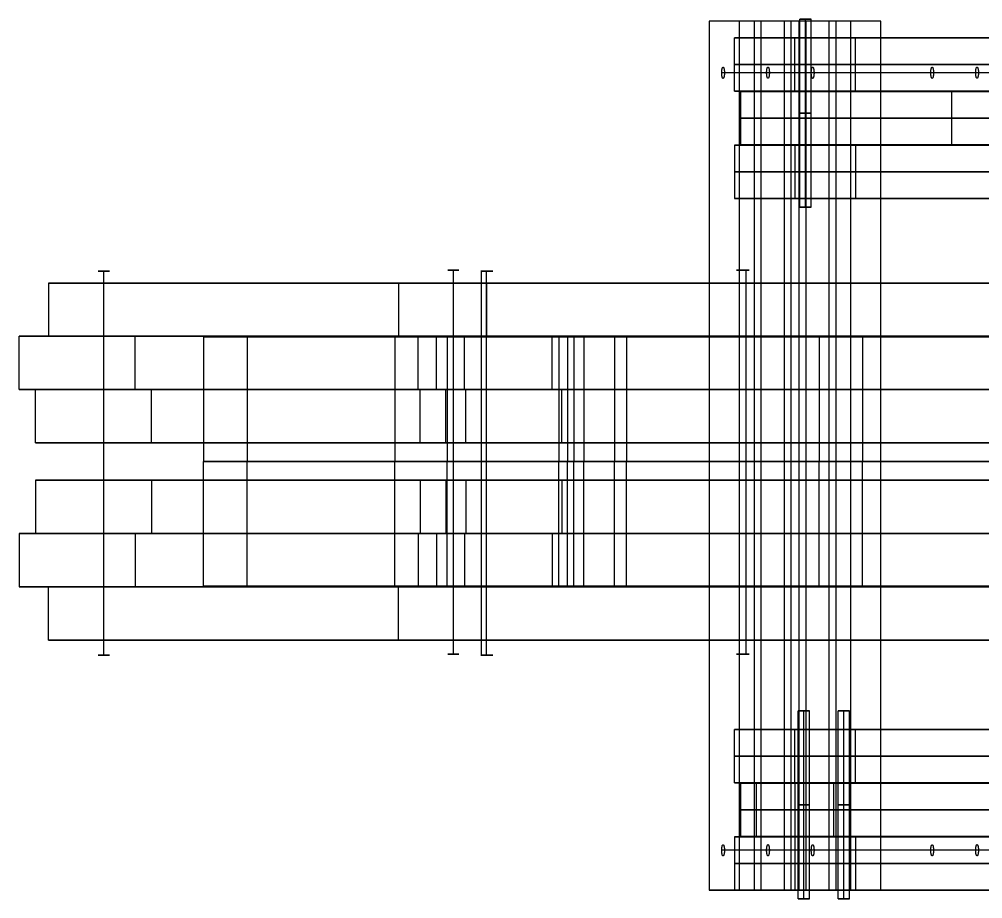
# Model space of a CAD drawing. Header units: millimetres. Extents: x -102 to 102, y -142 to -79.
# Drawn here: x -101.5 to -32.8, y -142 to -79.3 of the extents above; entities that cross this region are included whole.
import ezdxf

# ---------------------------------------------------------------- set-up
doc = ezdxf.new("R2010")
doc.units = ezdxf.units.MM
doc.header["$MEASUREMENT"] = 0
doc.layers.add('螺桿', color=5, linetype='Continuous', true_color=0x0000ff)
doc.layers.add('預設值', color=7, linetype='Continuous', true_color=0x000000)

msp = doc.modelspace()

# ---------------------------------------------------------------- linework, layer by layer
at = {"layer": '螺桿'}
for p, q in [((-45.812, -79.283, -143.031), (-45.012, -79.283, -143.031)), ((-45.412, -79.283, -142.631), (-45.412, -79.283, -143.431)), ((-45.812, -92.683, -143.031), (-45.012, -92.683, -143.031)), ((-45.412, -92.683, -142.631), (-45.412, -92.683, -143.431)), ((-45.944, -128.626, -143.031), (-45.144, -128.626, -143.031)), ((-45.544, -128.626, -142.631), (-45.544, -128.626, -143.431)), ((-43.082, -128.626, -131.896), (-42.282, -128.626, -131.896)), ((-42.682, -128.626, -131.496), (-42.682, -128.626, -132.296)), ((-45.944, -142.026, -143.031), (-45.144, -142.026, -143.031)), ((-45.544, -142.026, -142.631), (-45.544, -142.026, -143.431)), ((-43.082, -142.026, -131.896), (-42.282, -142.026, -131.896)), ((-42.682, -142.026, -131.496), (-42.682, -142.026, -132.296))]:
    msp.add_line(p, q, dxfattribs=at)
for points in [[(-45.812, -92.683, -143.031), (-45.812, -85.983, -143.031), (-45.812, -79.283, -143.031)], [(-45.412, -92.683, -142.631), (-45.412, -85.983, -142.631), (-45.412, -79.283, -142.631)], [(-45.412, -92.683, -143.431), (-45.412, -85.983, -143.431), (-45.412, -79.283, -143.431)], [(-45.012, -92.683, -143.031), (-45.012, -85.983, -143.031), (-45.012, -79.283, -143.031)], [(-36.477, -83.099, -136.359), (-43.937, -83.099, -134.48), (-51.398, -83.099, -132.602)], [(-33.272, -83.093, -123.399), (-40.732, -83.093, -121.521), (-48.192, -83.093, -119.642)], [(-30.084, -83.099, -110.435), (-37.544, -83.099, -108.556), (-45.005, -83.099, -106.678)], [(-95.5, -124.644, 0.4), (-95.5, -110.944, 0.4), (-95.5, -97.244, 0.4)], [(-70.55, -124.579, 0.328), (-70.55, -110.879, 0.328), (-70.55, -97.179, 0.328)], [(-68.542, -124.644, -68.177), (-68.542, -110.944, -68.177), (-68.542, -97.244, -68.177)], [(-68.177, -124.644, 68.542), (-68.177, -110.944, 68.542), (-68.177, -97.244, 68.542)], [(-50.118, -124.579, -49.654), (-50.118, -110.879, -49.654), (-50.118, -97.179, -49.654)], [(-49.654, -124.579, 50.118), (-49.654, -110.879, 50.118), (-49.654, -97.179, 50.118)], [(-45.944, -142.026, -143.031), (-45.944, -135.326, -143.031), (-45.944, -128.626, -143.031)], [(-45.544, -142.026, -143.431), (-45.544, -135.326, -143.431), (-45.544, -128.626, -143.431)], [(-45.544, -142.026, -142.631), (-45.544, -135.326, -142.631), (-45.544, -128.626, -142.631)], [(-45.144, -142.026, -143.031), (-45.144, -135.326, -143.031), (-45.144, -128.626, -143.031)], [(-43.082, -142.026, -131.896), (-43.082, -135.326, -131.896), (-43.082, -128.626, -131.896)], [(-42.682, -142.026, -132.296), (-42.682, -135.326, -132.296), (-42.682, -128.626, -132.296)], [(-42.682, -142.026, -131.496), (-42.682, -135.326, -131.496), (-42.682, -128.626, -131.496)], [(-42.282, -142.026, -131.896), (-42.282, -135.326, -131.896), (-42.282, -128.626, -131.896)], [(-36.477, -138.572, -136.359), (-43.937, -138.572, -134.48), (-51.398, -138.572, -132.602)], [(-33.272, -138.566, -123.399), (-40.732, -138.566, -121.521), (-48.192, -138.566, -119.642)], [(-30.084, -138.572, -110.435), (-37.544, -138.572, -108.556), (-45.005, -138.572, -106.678)]]:
    msp.add_open_spline(points, degree=2, dxfattribs=at)
for points in [[(-45.812, -79.283, -143.031), (-45.812, -79.283, -142.631), (-45.412, -79.283, -142.631), (-45.012, -79.283, -142.631), (-45.012, -79.283, -143.031), (-45.012, -79.283, -143.431), (-45.412, -79.283, -143.431), (-45.812, -79.283, -143.431), (-45.812, -79.283, -143.031)], [(-51.398, -83.099, -132.602), (-51.398, -83.499, -132.602), (-51.3, -83.499, -132.214), (-51.202, -83.499, -131.826), (-51.202, -83.099, -131.826), (-51.202, -82.699, -131.826), (-51.3, -82.699, -132.214), (-51.398, -82.699, -132.602), (-51.398, -83.099, -132.602)], [(-48.192, -83.093, -119.642), (-48.192, -83.493, -119.642), (-48.095, -83.493, -119.254), (-47.997, -83.493, -118.866), (-47.997, -83.093, -118.866), (-47.997, -82.693, -118.866), (-48.095, -82.693, -119.254), (-48.192, -82.693, -119.642), (-48.192, -83.093, -119.642)], [(-45.005, -83.099, -106.678), (-45.005, -83.499, -106.678), (-44.907, -83.499, -106.29), (-44.809, -83.499, -105.902), (-44.809, -83.099, -105.902), (-44.809, -82.699, -105.902), (-44.907, -82.699, -106.29), (-45.005, -82.699, -106.678), (-45.005, -83.099, -106.678)], [(-36.477, -83.099, -136.359), (-36.477, -83.499, -136.359), (-36.379, -83.499, -135.971), (-36.282, -83.499, -135.583), (-36.282, -83.099, -135.583), (-36.282, -82.699, -135.583), (-36.379, -82.699, -135.971), (-36.477, -82.699, -136.359), (-36.477, -83.099, -136.359)], [(-33.272, -83.093, -123.399), (-33.272, -83.493, -123.399), (-33.174, -83.493, -123.011), (-33.076, -83.493, -122.623), (-33.076, -83.093, -122.623), (-33.076, -82.693, -122.623), (-33.174, -82.693, -123.011), (-33.272, -82.693, -123.399), (-33.272, -83.093, -123.399)], [(-45.812, -85.983, -143.031), (-45.812, -85.983, -142.631), (-45.412, -85.983, -142.631), (-45.012, -85.983, -142.631), (-45.012, -85.983, -143.031), (-45.012, -85.983, -143.431), (-45.412, -85.983, -143.431), (-45.812, -85.983, -143.431), (-45.812, -85.983, -143.031)], [(-45.812, -92.683, -143.031), (-45.812, -92.683, -142.631), (-45.412, -92.683, -142.631), (-45.012, -92.683, -142.631), (-45.012, -92.683, -143.031), (-45.012, -92.683, -143.431), (-45.412, -92.683, -143.431), (-45.812, -92.683, -143.431), (-45.812, -92.683, -143.031)], [(-95.5, -97.244, 0.4), (-95.1, -97.244, 0.4), (-95.1, -97.244), (-95.1, -97.244, -0.4), (-95.5, -97.244, -0.4), (-95.9, -97.244, -0.4), (-95.9, -97.244), (-95.9, -97.244, 0.4), (-95.5, -97.244, 0.4)], [(-70.55, -97.179, 0.328), (-70.15, -97.179, 0.328), (-70.15, -97.179, -0.072), (-70.15, -97.179, -0.472), (-70.55, -97.179, -0.472), (-70.95, -97.179, -0.472), (-70.95, -97.179, -0.072), (-70.95, -97.179, 0.328), (-70.55, -97.179, 0.328)], [(-68.177, -97.244, 68.542), (-67.777, -97.244, 68.542), (-67.777, -97.244, 68.142), (-67.777, -97.244, 67.742), (-68.177, -97.244, 67.742), (-68.577, -97.244, 67.742), (-68.577, -97.244, 68.142), (-68.577, -97.244, 68.542), (-68.177, -97.244, 68.542)], [(-68.542, -97.244, -68.177), (-68.542, -97.244, -67.777), (-68.142, -97.244, -67.777), (-67.742, -97.244, -67.777), (-67.742, -97.244, -68.177), (-67.742, -97.244, -68.577), (-68.142, -97.244, -68.577), (-68.542, -97.244, -68.577), (-68.542, -97.244, -68.177)], [(-49.654, -97.179, 50.118), (-49.371, -97.179, 49.835), (-49.654, -97.179, 49.552), (-49.937, -97.179, 49.27), (-50.22, -97.179, 49.552), (-50.503, -97.179, 49.835), (-50.22, -97.179, 50.118), (-49.937, -97.179, 50.401), (-49.654, -97.179, 50.118)], [(-50.118, -97.179, -49.654), (-49.835, -97.179, -49.371), (-49.552, -97.179, -49.654), (-49.27, -97.179, -49.937), (-49.552, -97.179, -50.22), (-49.835, -97.179, -50.503), (-50.118, -97.179, -50.22), (-50.401, -97.179, -49.937), (-50.118, -97.179, -49.654)], [(-95.5, -124.644, 0.4), (-95.1, -124.644, 0.4), (-95.1, -124.644), (-95.1, -124.644, -0.4), (-95.5, -124.644, -0.4), (-95.9, -124.644, -0.4), (-95.9, -124.644), (-95.9, -124.644, 0.4), (-95.5, -124.644, 0.4)], [(-70.55, -124.579, 0.328), (-70.15, -124.579, 0.328), (-70.15, -124.579, -0.072), (-70.15, -124.579, -0.472), (-70.55, -124.579, -0.472), (-70.95, -124.579, -0.472), (-70.95, -124.579, -0.072), (-70.95, -124.579, 0.328), (-70.55, -124.579, 0.328)], [(-68.177, -124.644, 68.542), (-67.777, -124.644, 68.542), (-67.777, -124.644, 68.142), (-67.777, -124.644, 67.742), (-68.177, -124.644, 67.742), (-68.577, -124.644, 67.742), (-68.577, -124.644, 68.142), (-68.577, -124.644, 68.542), (-68.177, -124.644, 68.542)], [(-68.542, -124.644, -68.177), (-68.542, -124.644, -67.777), (-68.142, -124.644, -67.777), (-67.742, -124.644, -67.777), (-67.742, -124.644, -68.177), (-67.742, -124.644, -68.577), (-68.142, -124.644, -68.577), (-68.542, -124.644, -68.577), (-68.542, -124.644, -68.177)], [(-49.654, -124.579, 50.118), (-49.371, -124.579, 49.835), (-49.654, -124.579, 49.552), (-49.937, -124.579, 49.27), (-50.22, -124.579, 49.552), (-50.503, -124.579, 49.835), (-50.22, -124.579, 50.118), (-49.937, -124.579, 50.401), (-49.654, -124.579, 50.118)], [(-50.118, -124.579, -49.654), (-49.835, -124.579, -49.371), (-49.552, -124.579, -49.654), (-49.27, -124.579, -49.937), (-49.552, -124.579, -50.22), (-49.835, -124.579, -50.503), (-50.118, -124.579, -50.22), (-50.401, -124.579, -49.937), (-50.118, -124.579, -49.654)], [(-45.144, -128.626, -143.031), (-45.144, -128.626, -143.431), (-45.544, -128.626, -143.431), (-45.944, -128.626, -143.431), (-45.944, -128.626, -143.031), (-45.944, -128.626, -142.631), (-45.544, -128.626, -142.631), (-45.144, -128.626, -142.631), (-45.144, -128.626, -143.031)], [(-42.282, -128.626, -131.896), (-42.282, -128.626, -132.296), (-42.682, -128.626, -132.296), (-43.082, -128.626, -132.296), (-43.082, -128.626, -131.896), (-43.082, -128.626, -131.496), (-42.682, -128.626, -131.496), (-42.282, -128.626, -131.496), (-42.282, -128.626, -131.896)], [(-45.144, -135.326, -143.031), (-45.144, -135.326, -143.431), (-45.544, -135.326, -143.431), (-45.944, -135.326, -143.431), (-45.944, -135.326, -143.031), (-45.944, -135.326, -142.631), (-45.544, -135.326, -142.631), (-45.144, -135.326, -142.631), (-45.144, -135.326, -143.031)], [(-42.282, -135.326, -131.896), (-42.282, -135.326, -132.296), (-42.682, -135.326, -132.296), (-43.082, -135.326, -132.296), (-43.082, -135.326, -131.896), (-43.082, -135.326, -131.496), (-42.682, -135.326, -131.496), (-42.282, -135.326, -131.496), (-42.282, -135.326, -131.896)], [(-51.398, -138.572, -132.602), (-51.398, -138.972, -132.602), (-51.3, -138.972, -132.214), (-51.202, -138.972, -131.826), (-51.202, -138.572, -131.826), (-51.202, -138.172, -131.826), (-51.3, -138.172, -132.214), (-51.398, -138.172, -132.602), (-51.398, -138.572, -132.602)], [(-48.192, -138.566, -119.642), (-48.192, -138.966, -119.642), (-48.095, -138.966, -119.254), (-47.997, -138.966, -118.866), (-47.997, -138.566, -118.866), (-47.997, -138.166, -118.866), (-48.095, -138.166, -119.254), (-48.192, -138.166, -119.642), (-48.192, -138.566, -119.642)], [(-45.005, -138.572, -106.678), (-45.005, -138.972, -106.678), (-44.907, -138.972, -106.29), (-44.809, -138.972, -105.902), (-44.809, -138.572, -105.902), (-44.809, -138.172, -105.902), (-44.907, -138.172, -106.29), (-45.005, -138.172, -106.678), (-45.005, -138.572, -106.678)], [(-36.477, -138.572, -136.359), (-36.477, -138.972, -136.359), (-36.379, -138.972, -135.971), (-36.282, -138.972, -135.583), (-36.282, -138.572, -135.583), (-36.282, -138.172, -135.583), (-36.379, -138.172, -135.971), (-36.477, -138.172, -136.359), (-36.477, -138.572, -136.359)], [(-33.272, -138.566, -123.399), (-33.272, -138.966, -123.399), (-33.174, -138.966, -123.011), (-33.076, -138.966, -122.623), (-33.076, -138.566, -122.623), (-33.076, -138.166, -122.623), (-33.174, -138.166, -123.011), (-33.272, -138.166, -123.399), (-33.272, -138.566, -123.399)], [(-45.144, -142.026, -143.031), (-45.144, -142.026, -143.431), (-45.544, -142.026, -143.431), (-45.944, -142.026, -143.431), (-45.944, -142.026, -143.031), (-45.944, -142.026, -142.631), (-45.544, -142.026, -142.631), (-45.144, -142.026, -142.631), (-45.144, -142.026, -143.031)], [(-42.282, -142.026, -131.896), (-42.282, -142.026, -132.296), (-42.682, -142.026, -132.296), (-43.082, -142.026, -132.296), (-43.082, -142.026, -131.896), (-43.082, -142.026, -131.496), (-42.682, -142.026, -131.496), (-42.282, -142.026, -131.496), (-42.282, -142.026, -131.896)]]:
    msp.add_rational_spline(points, [1, 0.707106781187, 1, 0.707106781187, 1, 0.707106781187, 1, 0.707106781187, 1], degree=2, knots=[0, 0, 0, 0.628319, 0.628319, 1.256637, 1.256637, 1.884956, 1.884956, 2.513274, 2.513274, 2.513274], dxfattribs=at)
at = {"layer": '預設值'}
for p, q in [((-46.173, -80.618, -146.131), (-9.072, -80.618, 4.363)), ((-50.047, -84.447, -143.029), (49.953, -84.447, -143.029)), ((-46.173, -84.418, -146.131), (-9.072, -84.418, 4.363)), ((-50.047, -88.247, -143.029), (49.953, -88.247, -143.029)), ((-46.173, -88.275, -146.131), (-9.072, -88.275, 4.363)), ((-46.173, -92.075, -146.131), (-9.072, -92.075, 4.363)), ((-46.173, -129.962, -146.102), (-8.978, -129.962, 4.369)), ((49.952, -133.79, -143.029), (-50.048, -133.79, -143.029)), ((32.135, -133.79, -72.48), (-46.179, -133.79, -134.665)), ((-46.173, -133.762, -146.102), (-8.978, -133.762, 4.369)), ((49.952, -137.59, -143.029), (-50.048, -137.59, -143.029)), ((32.135, -137.59, -72.48), (-46.179, -137.59, -134.665)), ((-46.173, -137.618, -146.102), (-8.978, -137.618, 4.369)), ((-46.173, -141.418, -146.102), (-8.978, -141.418, 4.369))]:
    msp.add_line(p, q, dxfattribs=at)
for points in [[(-48.605, -79.418, -137.457), (-50.448, -79.418, -136.993), (-52.29, -79.418, -136.529)], [(-50.117, -79.418, -127.898), (-51.204, -79.418, -132.214), (-52.29, -79.418, -136.529)], [(-52.29, -79.418, -136.529), (-52.29, -110.418, -136.529), (-52.29, -141.418, -136.529)], [(-46.432, -79.418, -128.826), (-48.275, -79.418, -128.362), (-50.117, -79.418, -127.898)], [(-50.117, -141.418, -127.898), (-50.117, -110.418, -127.898), (-50.117, -79.418, -127.898)], [(-45.4, -79.412, -124.497), (-47.242, -79.412, -124.033), (-49.085, -79.412, -123.569)], [(-46.912, -79.412, -114.939), (-47.998, -79.412, -119.254), (-49.085, -79.412, -123.569)], [(-49.085, -79.412, -123.569), (-49.085, -110.412, -123.569), (-49.085, -141.412, -123.569)], [(-46.432, -79.418, -128.826), (-47.519, -79.418, -133.142), (-48.605, -79.418, -137.457)], [(-48.605, -79.418, -137.457), (-48.605, -110.418, -137.457), (-48.605, -141.418, -137.457)], [(-43.227, -79.412, -115.867), (-45.069, -79.412, -115.403), (-46.912, -79.412, -114.939)], [(-46.912, -141.412, -114.939), (-46.912, -110.412, -114.939), (-46.912, -79.412, -114.939)], [(-46.432, -141.418, -128.826), (-46.432, -110.418, -128.826), (-46.432, -79.418, -128.826)], [(-42.212, -79.418, -111.533), (-44.055, -79.418, -111.069), (-45.897, -79.418, -110.605)], [(-43.724, -79.418, -101.975), (-44.811, -79.418, -106.29), (-45.897, -79.418, -110.605)], [(-45.897, -79.418, -110.605), (-45.897, -110.418, -110.605), (-45.897, -141.418, -110.605)], [(-43.227, -79.412, -115.867), (-44.313, -79.412, -120.182), (-45.4, -79.412, -124.497)], [(-45.4, -79.412, -124.497), (-45.4, -110.412, -124.497), (-45.4, -141.412, -124.497)], [(-40.039, -79.418, -102.903), (-41.882, -79.418, -102.439), (-43.724, -79.418, -101.975)], [(-43.724, -141.418, -101.975), (-43.724, -110.418, -101.975), (-43.724, -79.418, -101.975)], [(-43.227, -141.412, -115.867), (-43.227, -110.412, -115.867), (-43.227, -79.412, -115.867)], [(-40.039, -79.418, -102.903), (-41.126, -79.418, -107.218), (-42.212, -79.418, -111.533)], [(-42.212, -79.418, -111.533), (-42.212, -110.418, -111.533), (-42.212, -141.418, -111.533)], [(-40.039, -141.418, -102.903), (-40.039, -110.418, -102.903), (-40.039, -79.418, -102.903)], [(-50.493, -84.418, -145.066), (-50.493, -82.518, -145.066), (-50.493, -80.618, -145.066)], [(-41.852, -80.618, -147.197), (-46.173, -80.618, -146.131), (-50.493, -80.618, -145.066)], [(-50.493, -80.618, -145.066), (-31.943, -80.618, -69.819), (-13.393, -80.618, 5.428)], [(-46.173, -84.418, -146.131), (-46.173, -82.518, -146.131), (-46.173, -80.618, -146.131)], [(-41.852, -84.418, -147.197), (-41.852, -82.518, -147.197), (-41.852, -80.618, -147.197)], [(-4.751, -80.618, 3.298), (-23.302, -80.618, -71.949), (-41.852, -80.618, -147.197)], [(-41.852, -82.518, -147.197), (-46.173, -82.518, -146.131), (-50.493, -82.518, -145.066)], [(-50.493, -82.518, -145.066), (-31.943, -82.518, -69.819), (-13.393, -82.518, 5.428)], [(-4.751, -82.518, 3.298), (-23.302, -82.518, -71.949), (-41.852, -82.518, -147.197)], [(-41.852, -84.418, -147.197), (-46.173, -84.418, -146.131), (-50.493, -84.418, -145.066)], [(-50.493, -84.418, -145.066), (-31.943, -84.418, -69.819), (-13.393, -84.418, 5.428)], [(-50.047, -84.447, -147.479), (-0.047, -84.447, -147.479), (49.953, -84.447, -147.479)], [(-50.047, -84.447, -147.479), (-50.047, -86.347, -147.479), (-50.047, -88.247, -147.479)], [(49.953, -84.447, -138.579), (-0.047, -84.447, -138.579), (-50.047, -84.447, -138.579)], [(-50.047, -84.447, -138.579), (-50.047, -86.347, -138.579), (-50.047, -88.247, -138.579)], [(-50.047, -84.447, -138.579), (-50.047, -84.447, -143.029), (-50.047, -84.447, -147.479)], [(-50.047, -84.447, -143.029), (-50.047, -86.347, -143.029), (-50.047, -88.247, -143.029)], [(-4.751, -84.418, 3.298), (-23.302, -84.418, -71.949), (-41.852, -84.418, -147.197)], [(-34.997, -84.447, -75.965), (4.16, -84.447, -107.057), (43.317, -84.447, -138.15)], [(-34.997, -84.447, -75.965), (-34.997, -86.347, -75.965), (-34.997, -88.247, -75.965)], [(-29.462, -84.447, -68.995), (-32.23, -84.447, -72.48), (-34.997, -84.447, -75.965)], [(-50.047, -86.347, -147.479), (-0.047, -86.347, -147.479), (49.953, -86.347, -147.479)], [(49.953, -86.347, -138.579), (-0.047, -86.347, -138.579), (-50.047, -86.347, -138.579)], [(-50.047, -86.347, -138.579), (-50.047, -86.347, -143.029), (-50.047, -86.347, -147.479)], [(-34.997, -86.347, -75.965), (4.16, -86.347, -107.057), (43.317, -86.347, -138.15)], [(-29.462, -86.347, -68.995), (-32.23, -86.347, -72.48), (-34.997, -86.347, -75.965)], [(-13.393, -88.275, 5.428), (-31.943, -88.275, -69.819), (-50.493, -88.275, -145.066)], [(-50.493, -88.275, -145.066), (-50.493, -90.175, -145.066), (-50.493, -92.075, -145.066)], [(-50.493, -88.275, -145.066), (-46.173, -88.275, -146.131), (-41.852, -88.275, -147.197)], [(-50.047, -88.247, -147.479), (-0.047, -88.247, -147.479), (49.953, -88.247, -147.479)], [(49.953, -88.247, -138.579), (-0.047, -88.247, -138.579), (-50.047, -88.247, -138.579)], [(-50.047, -88.247, -138.579), (-50.047, -88.247, -143.029), (-50.047, -88.247, -147.479)], [(-46.173, -88.275, -146.131), (-46.173, -90.175, -146.131), (-46.173, -92.075, -146.131)], [(-41.852, -88.275, -147.197), (-23.302, -88.275, -71.949), (-4.751, -88.275, 3.298)], [(-41.852, -88.275, -147.197), (-41.852, -90.175, -147.197), (-41.852, -92.075, -147.197)], [(-34.997, -88.247, -75.965), (4.16, -88.247, -107.057), (43.317, -88.247, -138.15)], [(-29.462, -88.247, -68.995), (-32.23, -88.247, -72.48), (-34.997, -88.247, -75.965)], [(-13.393, -90.175, 5.428), (-31.943, -90.175, -69.819), (-50.493, -90.175, -145.066)], [(-50.493, -90.175, -145.066), (-46.173, -90.175, -146.131), (-41.852, -90.175, -147.197)], [(-41.852, -90.175, -147.197), (-23.302, -90.175, -71.949), (-4.751, -90.175, 3.298)], [(-13.393, -92.075, 5.428), (-31.943, -92.075, -69.819), (-50.493, -92.075, -145.066)], [(-50.493, -92.075, -145.066), (-46.173, -92.075, -146.131), (-41.852, -92.075, -147.197)], [(-41.852, -92.075, -147.197), (-23.302, -92.075, -71.949), (-4.751, -92.075, 3.298)], [(-4.45, -98.1, 4.45), (-51.95, -98.1, 4.45), (-99.45, -98.1, 4.45)], [(-99.45, -98.1, 4.45), (-99.45, -100, 4.45), (-99.45, -101.9, 4.45)], [(-99.45, -98.1, 4.45), (-99.45, -98.1), (-99.45, -98.1, -4.45)], [(-99.45, -98.1, -4.45), (-99.45, -100, -4.45), (-99.45, -101.9, -4.45)], [(-99.45, -98.1, -4.45), (-51.95, -98.1, -4.45), (-4.45, -98.1, -4.45)], [(-10.795, -98.1, -4.537), (-42.633, -98.1, -36.375), (-74.471, -98.1, -68.213)], [(-74.471, -98.1, -68.213), (-74.471, -100, -68.213), (-74.471, -101.9, -68.213)], [(-74.471, -98.1, -68.213), (-71.324, -98.1, -71.359), (-68.178, -98.1, -74.506)], [(-68.178, -98.1, 74.506), (-71.324, -98.1, 71.359), (-74.471, -98.1, 68.213)], [(-74.471, -98.1, 68.213), (-74.471, -100, 68.213), (-74.471, -101.9, 68.213)], [(-74.471, -98.1, 68.213), (-42.633, -98.1, 36.375), (-10.795, -98.1, 4.537)], [(-68.178, -98.1, -74.506), (-68.178, -100, -74.506), (-68.178, -101.9, -74.506)], [(-68.178, -98.1, -74.506), (-36.34, -98.1, -42.668), (-4.502, -98.1, -10.831)], [(-4.502, -98.1, 10.831), (-36.34, -98.1, 42.668), (-68.178, -98.1, 74.506)], [(-68.178, -98.1, 74.506), (-68.178, -100, 74.506), (-68.178, -101.9, 74.506)], [(-101.528, -105.7, -1.189), (-101.528, -103.8, -1.189), (-101.528, -101.9, -1.189)], [(-93.268, -101.9, -4.501), (-97.398, -101.9, -2.845), (-101.528, -101.9, -1.189)], [(-101.528, -101.9, -1.189), (-86.642, -101.9, 35.938), (-71.755, -101.9, 73.065)], [(-4.45, -101.9, 4.45), (-51.95, -101.9, 4.45), (-99.45, -101.9, 4.45)], [(-99.45, -101.9, 4.45), (-99.45, -101.9), (-99.45, -101.9, -4.45)], [(-99.45, -101.9, -4.45), (-51.95, -101.9, -4.45), (-4.45, -101.9, -4.45)], [(-93.268, -105.7, -4.501), (-93.268, -103.8, -4.501), (-93.268, -101.9, -4.501)], [(-63.495, -101.9, 69.753), (-78.381, -101.9, 32.626), (-93.268, -101.9, -4.501)], [(-88.376, -101.936, -0.766), (-86.825, -101.936, -1.865), (-85.275, -101.936, -2.963)], [(-88.376, -101.936, -0.766), (-88.376, -106.386, -0.766), (-88.376, -110.836, -0.766)], [(-44.442, -101.936, 61.248), (-66.409, -101.936, 30.241), (-88.376, -101.936, -0.766)], [(-85.275, -101.936, -2.963), (-85.275, -106.386, -2.963), (-85.275, -110.836, -2.963)], [(-85.275, -101.936, -2.963), (-63.308, -101.936, 28.044), (-41.341, -101.936, 59.052)], [(-70.988, -101.936, 12.523), (-72.861, -101.936, 12.204), (-74.734, -101.936, 11.884)], [(-74.734, -101.936, 11.884), (-74.734, -106.386, 11.884), (-74.734, -110.836, 11.884)], [(-74.734, -101.936, 11.884), (-68.342, -101.936, -25.574), (-61.949, -101.936, -63.033)], [(-10.795, -101.9, -4.537), (-42.633, -101.9, -36.375), (-74.471, -101.9, -68.213)], [(-74.471, -101.9, -68.213), (-71.324, -101.9, -71.359), (-68.178, -101.9, -74.506)], [(-68.178, -101.9, 74.506), (-71.324, -101.9, 71.359), (-74.471, -101.9, 68.213)], [(-74.471, -101.9, 68.213), (-42.633, -101.9, 36.375), (-10.795, -101.9, 4.537)], [(-73.065, -105.7, -71.755), (-73.065, -103.8, -71.755), (-73.065, -101.9, -71.755)], [(1.189, -101.9, -101.528), (-35.938, -101.9, -86.642), (-73.065, -101.9, -71.755)], [(-73.065, -101.9, -71.755), (-71.409, -101.9, -67.625), (-69.753, -101.9, -63.495)], [(-71.755, -105.7, 73.065), (-71.755, -103.8, 73.065), (-71.755, -101.9, 73.065)], [(-71.755, -101.9, 73.065), (-67.625, -101.9, 71.409), (-63.495, -101.9, 69.753)], [(-58.203, -101.936, -62.394), (-64.596, -101.936, -24.935), (-70.988, -101.936, 12.523)], [(-70.988, -101.936, 12.523), (-70.988, -106.386, 12.523), (-70.988, -110.836, 12.523)], [(-69.753, -105.7, -63.495), (-69.753, -103.8, -63.495), (-69.753, -101.9, -63.495)], [(-69.753, -101.9, -63.495), (-32.626, -101.9, -78.381), (4.501, -101.9, -93.268)], [(-68.178, -101.9, -74.506), (-36.34, -101.9, -42.668), (-4.502, -101.9, -10.831)], [(-4.502, -101.9, 10.831), (-36.34, -101.9, 42.668), (-68.178, -101.9, 74.506)], [(-63.495, -105.7, 69.753), (-63.495, -103.8, 69.753), (-63.495, -101.9, 69.753)], [(-63.033, -101.936, 61.949), (-62.713, -101.936, 60.076), (-62.394, -101.936, 58.203)], [(-63.033, -101.936, 61.949), (-63.033, -106.386, 61.949), (-63.033, -110.836, 61.949)], [(11.884, -101.936, 74.734), (-25.574, -101.936, 68.342), (-63.033, -101.936, 61.949)], [(-62.394, -101.936, 58.203), (-62.394, -106.386, 58.203), (-62.394, -110.836, 58.203)], [(-62.394, -101.936, 58.203), (-24.935, -101.936, 64.596), (12.523, -101.936, 70.988)], [(-61.949, -101.936, -63.033), (-60.076, -101.936, -62.713), (-58.203, -101.936, -62.394)], [(-61.949, -101.936, -63.033), (-61.949, -106.386, -63.033), (-61.949, -110.836, -63.033)], [(-59.052, -101.936, -41.341), (-60.15, -101.936, -42.891), (-61.248, -101.936, -44.442)], [(-61.248, -101.936, -44.442), (-61.248, -106.386, -44.442), (-61.248, -110.836, -44.442)], [(-61.248, -101.936, -44.442), (-30.241, -101.936, -66.409), (0.766, -101.936, -88.376)], [(2.963, -101.936, -85.275), (-28.044, -101.936, -63.308), (-59.052, -101.936, -41.341)], [(-59.052, -101.936, -41.341), (-59.052, -106.386, -41.341), (-59.052, -110.836, -41.341)], [(-58.203, -101.936, -62.394), (-58.203, -106.386, -62.394), (-58.203, -110.836, -62.394)], [(-41.341, -101.936, 59.052), (-42.891, -101.936, 60.15), (-44.442, -101.936, 61.248)], [(-44.442, -101.936, 61.248), (-44.442, -106.386, 61.248), (-44.442, -110.836, 61.248)], [(-41.341, -101.936, 59.052), (-41.341, -106.386, 59.052), (-41.341, -110.836, 59.052)], [(-93.268, -105.7, -4.501), (-97.398, -105.7, -2.845), (-101.528, -105.7, -1.189)], [(-101.528, -105.7, -1.189), (-86.642, -105.7, 35.938), (-71.755, -105.7, 73.065)], [(-100.369, -109.5, 1.529), (-100.369, -107.6, 1.529), (-100.369, -105.7, 1.529)], [(-71.095, -105.7, -72.922), (-85.732, -105.7, -35.697), (-100.369, -105.7, 1.529)], [(-100.369, -105.7, 1.529), (-96.228, -105.7, 3.157), (-92.087, -105.7, 4.786)], [(-63.495, -105.7, 69.753), (-78.381, -105.7, 32.626), (-93.268, -105.7, -4.501)], [(-92.087, -109.5, 4.786), (-92.087, -107.6, 4.786), (-92.087, -105.7, 4.786)], [(-92.087, -105.7, 4.786), (-77.449, -105.7, -32.44), (-62.812, -105.7, -69.666)], [(1.189, -105.7, -101.528), (-35.938, -105.7, -86.642), (-73.065, -105.7, -71.755)], [(-73.065, -105.7, -71.755), (-71.409, -105.7, -67.625), (-69.753, -105.7, -63.495)], [(-72.922, -109.5, 71.095), (-72.922, -107.6, 71.095), (-72.922, -105.7, 71.095)], [(-69.666, -105.7, 62.812), (-71.294, -105.7, 66.953), (-72.922, -105.7, 71.095)], [(-72.922, -105.7, 71.095), (-35.697, -105.7, 85.732), (1.529, -105.7, 100.369)], [(-71.755, -105.7, 73.065), (-67.625, -105.7, 71.409), (-63.495, -105.7, 69.753)], [(-71.095, -109.5, -72.922), (-71.095, -107.6, -72.922), (-71.095, -105.7, -72.922)], [(-62.812, -105.7, -69.666), (-66.953, -105.7, -71.294), (-71.095, -105.7, -72.922)], [(-69.753, -105.7, -63.495), (-32.626, -105.7, -78.381), (4.501, -105.7, -93.268)], [(-69.666, -109.5, 62.812), (-69.666, -107.6, 62.812), (-69.666, -105.7, 62.812)], [(4.786, -105.7, 92.087), (-32.44, -105.7, 77.449), (-69.666, -105.7, 62.812)], [(-62.812, -109.5, -69.666), (-62.812, -107.6, -69.666), (-62.812, -105.7, -69.666)], [(-71.095, -109.5, -72.922), (-85.732, -109.5, -35.697), (-100.369, -109.5, 1.529)], [(-100.369, -109.5, 1.529), (-96.228, -109.5, 3.157), (-92.087, -109.5, 4.786)], [(-92.087, -109.5, 4.786), (-77.449, -109.5, -32.44), (-62.812, -109.5, -69.666)], [(-69.666, -109.5, 62.812), (-71.294, -109.5, 66.953), (-72.922, -109.5, 71.095)], [(-72.922, -109.5, 71.095), (-35.697, -109.5, 85.732), (1.529, -109.5, 100.369)], [(-62.812, -109.5, -69.666), (-66.953, -109.5, -71.294), (-71.095, -109.5, -72.922)], [(4.786, -109.5, 92.087), (-32.44, -109.5, 77.449), (-69.666, -109.5, 62.812)], [(-88.376, -110.836, -0.766), (-86.825, -110.836, -1.865), (-85.275, -110.836, -2.963)], [(-44.442, -110.836, 61.248), (-66.409, -110.836, 30.241), (-88.376, -110.836, -0.766)], [(-88.376, -110.836, -0.766), (-66.409, -110.836, 30.241), (-44.442, -110.836, 61.248)], [(-88.376, -119.736, -0.766), (-88.376, -115.286, -0.766), (-88.376, -110.836, -0.766)], [(-85.275, -110.836, -2.963), (-86.825, -110.836, -1.865), (-88.376, -110.836, -0.766)], [(-85.275, -110.836, -2.963), (-63.308, -110.836, 28.044), (-41.341, -110.836, 59.052)], [(-85.275, -119.736, -2.963), (-85.275, -115.286, -2.963), (-85.275, -110.836, -2.963)], [(-41.341, -110.836, 59.052), (-63.308, -110.836, 28.044), (-85.275, -110.836, -2.963)], [(-70.988, -110.836, 12.523), (-72.861, -110.836, 12.204), (-74.734, -110.836, 11.884)], [(-74.734, -110.836, 11.884), (-68.342, -110.836, -25.574), (-61.949, -110.836, -63.033)], [(-74.734, -119.736, 11.884), (-74.734, -115.286, 11.884), (-74.734, -110.836, 11.884)], [(-61.949, -110.836, -63.033), (-68.342, -110.836, -25.574), (-74.734, -110.836, 11.884)], [(-74.734, -110.836, 11.884), (-72.861, -110.836, 12.204), (-70.988, -110.836, 12.523)], [(-58.203, -110.836, -62.394), (-64.596, -110.836, -24.935), (-70.988, -110.836, 12.523)], [(-70.988, -119.736, 12.523), (-70.988, -115.286, 12.523), (-70.988, -110.836, 12.523)], [(-70.988, -110.836, 12.523), (-64.596, -110.836, -24.935), (-58.203, -110.836, -62.394)], [(-63.033, -110.836, 61.949), (-62.713, -110.836, 60.076), (-62.394, -110.836, 58.203)], [(11.884, -110.836, 74.734), (-25.574, -110.836, 68.342), (-63.033, -110.836, 61.949)], [(-63.033, -110.836, 61.949), (-25.574, -110.836, 68.342), (11.884, -110.836, 74.734)], [(-63.033, -119.736, 61.949), (-63.033, -115.286, 61.949), (-63.033, -110.836, 61.949)], [(-62.394, -110.836, 58.203), (-62.713, -110.836, 60.076), (-63.033, -110.836, 61.949)], [(-62.394, -110.836, 58.203), (-24.935, -110.836, 64.596), (12.523, -110.836, 70.988)], [(-62.394, -119.736, 58.203), (-62.394, -115.286, 58.203), (-62.394, -110.836, 58.203)], [(12.523, -110.836, 70.988), (-24.935, -110.836, 64.596), (-62.394, -110.836, 58.203)], [(-61.949, -110.836, -63.033), (-60.076, -110.836, -62.713), (-58.203, -110.836, -62.394)], [(-61.949, -119.736, -63.033), (-61.949, -115.286, -63.033), (-61.949, -110.836, -63.033)], [(-58.203, -110.836, -62.394), (-60.076, -110.836, -62.713), (-61.949, -110.836, -63.033)], [(-59.052, -110.836, -41.341), (-60.15, -110.836, -42.891), (-61.248, -110.836, -44.442)], [(-61.248, -110.836, -44.442), (-30.241, -110.836, -66.409), (0.766, -110.836, -88.376)], [(-61.248, -119.736, -44.442), (-61.248, -115.286, -44.442), (-61.248, -110.836, -44.442)], [(0.766, -110.836, -88.376), (-30.241, -110.836, -66.409), (-61.248, -110.836, -44.442)], [(-61.248, -110.836, -44.442), (-60.15, -110.836, -42.891), (-59.052, -110.836, -41.341)], [(2.963, -110.836, -85.275), (-28.044, -110.836, -63.308), (-59.052, -110.836, -41.341)], [(-59.052, -119.736, -41.341), (-59.052, -115.286, -41.341), (-59.052, -110.836, -41.341)], [(-59.052, -110.836, -41.341), (-28.044, -110.836, -63.308), (2.963, -110.836, -85.275)], [(-58.203, -119.736, -62.394), (-58.203, -115.286, -62.394), (-58.203, -110.836, -62.394)], [(-41.341, -110.836, 59.052), (-42.891, -110.836, 60.15), (-44.442, -110.836, 61.248)], [(-44.442, -119.736, 61.248), (-44.442, -115.286, 61.248), (-44.442, -110.836, 61.248)], [(-44.442, -110.836, 61.248), (-42.891, -110.836, 60.15), (-41.341, -110.836, 59.052)], [(-41.341, -119.736, 59.052), (-41.341, -115.286, 59.052), (-41.341, -110.836, 59.052)], [(-92.087, -112.172, 4.786), (-96.228, -112.172, 3.157), (-100.369, -112.172, 1.529)], [(-100.369, -112.172, 1.529), (-100.369, -114.072, 1.529), (-100.369, -115.972, 1.529)], [(-100.369, -112.172, 1.529), (-85.732, -112.172, -35.697), (-71.095, -112.172, -72.922)], [(-62.812, -112.172, -69.666), (-77.449, -112.172, -32.44), (-92.087, -112.172, 4.786)], [(-92.087, -112.172, 4.786), (-92.087, -114.072, 4.786), (-92.087, -115.972, 4.786)], [(1.529, -112.172, 100.369), (-35.697, -112.172, 85.732), (-72.922, -112.172, 71.095)], [(-72.922, -112.172, 71.095), (-72.922, -114.072, 71.095), (-72.922, -115.972, 71.095)], [(-72.922, -112.172, 71.095), (-71.294, -112.172, 66.953), (-69.666, -112.172, 62.812)], [(-71.095, -112.172, -72.922), (-71.095, -114.072, -72.922), (-71.095, -115.972, -72.922)], [(-71.095, -112.172, -72.922), (-66.953, -112.172, -71.294), (-62.812, -112.172, -69.666)], [(-69.666, -112.172, 62.812), (-32.44, -112.172, 77.449), (4.786, -112.172, 92.087)], [(-69.666, -112.172, 62.812), (-69.666, -114.072, 62.812), (-69.666, -115.972, 62.812)], [(-62.812, -112.172, -69.666), (-62.812, -114.072, -69.666), (-62.812, -115.972, -69.666)], [(-71.755, -115.972, 73.065), (-86.642, -115.972, 35.938), (-101.528, -115.972, -1.189)], [(-101.528, -115.972, -1.189), (-101.528, -117.872, -1.189), (-101.528, -119.772, -1.189)], [(-101.528, -115.972, -1.189), (-97.398, -115.972, -2.845), (-93.268, -115.972, -4.501)], [(-92.087, -115.972, 4.786), (-96.228, -115.972, 3.157), (-100.369, -115.972, 1.529)], [(-100.369, -115.972, 1.529), (-85.732, -115.972, -35.697), (-71.095, -115.972, -72.922)], [(-93.268, -115.972, -4.501), (-78.381, -115.972, 32.626), (-63.495, -115.972, 69.753)], [(-93.268, -115.972, -4.501), (-93.268, -117.872, -4.501), (-93.268, -119.772, -4.501)], [(-62.812, -115.972, -69.666), (-77.449, -115.972, -32.44), (-92.087, -115.972, 4.786)], [(-69.753, -115.972, -63.495), (-71.409, -115.972, -67.625), (-73.065, -115.972, -71.755)], [(-73.065, -115.972, -71.755), (-73.065, -117.872, -71.755), (-73.065, -119.772, -71.755)], [(-73.065, -115.972, -71.755), (-35.938, -115.972, -86.642), (1.189, -115.972, -101.528)], [(1.529, -115.972, 100.369), (-35.697, -115.972, 85.732), (-72.922, -115.972, 71.095)], [(-72.922, -115.972, 71.095), (-71.294, -115.972, 66.953), (-69.666, -115.972, 62.812)], [(-63.495, -115.972, 69.753), (-67.625, -115.972, 71.409), (-71.755, -115.972, 73.065)], [(-71.755, -115.972, 73.065), (-71.755, -117.872, 73.065), (-71.755, -119.772, 73.065)], [(-71.095, -115.972, -72.922), (-66.953, -115.972, -71.294), (-62.812, -115.972, -69.666)], [(4.501, -115.972, -93.268), (-32.626, -115.972, -78.381), (-69.753, -115.972, -63.495)], [(-69.753, -115.972, -63.495), (-69.753, -117.872, -63.495), (-69.753, -119.772, -63.495)], [(-69.666, -115.972, 62.812), (-32.44, -115.972, 77.449), (4.786, -115.972, 92.087)], [(-63.495, -115.972, 69.753), (-63.495, -117.872, 69.753), (-63.495, -119.772, 69.753)], [(-71.755, -119.772, 73.065), (-86.642, -119.772, 35.938), (-101.528, -119.772, -1.189)], [(-101.528, -119.772, -1.189), (-97.398, -119.772, -2.845), (-93.268, -119.772, -4.501)], [(-99.45, -123.572, -4.45), (-99.45, -121.672, -4.45), (-99.45, -119.772, -4.45)], [(-4.45, -119.772, -4.45), (-51.95, -119.772, -4.45), (-99.45, -119.772, -4.45)], [(-99.45, -123.572, 4.45), (-99.45, -121.672, 4.45), (-99.45, -119.772, 4.45)], [(-99.45, -119.772, -4.45), (-99.45, -119.772), (-99.45, -119.772, 4.45)], [(-99.45, -119.772, 4.45), (-51.95, -119.772, 4.45), (-4.45, -119.772, 4.45)], [(-93.268, -119.772, -4.501), (-78.381, -119.772, 32.626), (-63.495, -119.772, 69.753)], [(-88.376, -119.736, -0.766), (-66.409, -119.736, 30.241), (-44.442, -119.736, 61.248)], [(-85.275, -119.736, -2.963), (-86.825, -119.736, -1.865), (-88.376, -119.736, -0.766)], [(-41.341, -119.736, 59.052), (-63.308, -119.736, 28.044), (-85.275, -119.736, -2.963)], [(-61.949, -119.736, -63.033), (-68.342, -119.736, -25.574), (-74.734, -119.736, 11.884)], [(-74.734, -119.736, 11.884), (-72.861, -119.736, 12.204), (-70.988, -119.736, 12.523)], [(-74.471, -123.572, -68.213), (-74.471, -121.672, -68.213), (-74.471, -119.772, -68.213)], [(-68.178, -119.772, -74.506), (-71.324, -119.772, -71.359), (-74.471, -119.772, -68.213)], [(-74.471, -119.772, -68.213), (-42.633, -119.772, -36.375), (-10.795, -119.772, -4.537)], [(-74.471, -123.572, 68.213), (-74.471, -121.672, 68.213), (-74.471, -119.772, 68.213)], [(-10.795, -119.772, 4.537), (-42.633, -119.772, 36.375), (-74.471, -119.772, 68.213)], [(-74.471, -119.772, 68.213), (-71.324, -119.772, 71.359), (-68.178, -119.772, 74.506)], [(-69.753, -119.772, -63.495), (-71.409, -119.772, -67.625), (-73.065, -119.772, -71.755)], [(-73.065, -119.772, -71.755), (-35.938, -119.772, -86.642), (1.189, -119.772, -101.528)], [(-63.495, -119.772, 69.753), (-67.625, -119.772, 71.409), (-71.755, -119.772, 73.065)], [(-70.988, -119.736, 12.523), (-64.596, -119.736, -24.935), (-58.203, -119.736, -62.394)], [(4.501, -119.772, -93.268), (-32.626, -119.772, -78.381), (-69.753, -119.772, -63.495)], [(-68.178, -123.572, -74.506), (-68.178, -121.672, -74.506), (-68.178, -119.772, -74.506)], [(-4.502, -119.772, -10.831), (-36.34, -119.772, -42.668), (-68.178, -119.772, -74.506)], [(-68.178, -123.572, 74.506), (-68.178, -121.672, 74.506), (-68.178, -119.772, 74.506)], [(-68.178, -119.772, 74.506), (-36.34, -119.772, 42.668), (-4.502, -119.772, 10.831)], [(-63.033, -119.736, 61.949), (-25.574, -119.736, 68.342), (11.884, -119.736, 74.734)], [(-62.394, -119.736, 58.203), (-62.713, -119.736, 60.076), (-63.033, -119.736, 61.949)], [(12.523, -119.736, 70.988), (-24.935, -119.736, 64.596), (-62.394, -119.736, 58.203)], [(-58.203, -119.736, -62.394), (-60.076, -119.736, -62.713), (-61.949, -119.736, -63.033)], [(0.766, -119.736, -88.376), (-30.241, -119.736, -66.409), (-61.248, -119.736, -44.442)], [(-61.248, -119.736, -44.442), (-60.15, -119.736, -42.891), (-59.052, -119.736, -41.341)], [(-59.052, -119.736, -41.341), (-28.044, -119.736, -63.308), (2.963, -119.736, -85.275)], [(-44.442, -119.736, 61.248), (-42.891, -119.736, 60.15), (-41.341, -119.736, 59.052)], [(-4.45, -123.572, -4.45), (-51.95, -123.572, -4.45), (-99.45, -123.572, -4.45)], [(-99.45, -123.572, -4.45), (-99.45, -123.572), (-99.45, -123.572, 4.45)], [(-99.45, -123.572, 4.45), (-51.95, -123.572, 4.45), (-4.45, -123.572, 4.45)], [(-68.178, -123.572, -74.506), (-71.324, -123.572, -71.359), (-74.471, -123.572, -68.213)], [(-74.471, -123.572, -68.213), (-42.633, -123.572, -36.375), (-10.795, -123.572, -4.537)], [(-10.795, -123.572, 4.537), (-42.633, -123.572, 36.375), (-74.471, -123.572, 68.213)], [(-74.471, -123.572, 68.213), (-71.324, -123.572, 71.359), (-68.178, -123.572, 74.506)], [(-4.502, -123.572, -10.831), (-36.34, -123.572, -42.668), (-68.178, -123.572, -74.506)], [(-68.178, -123.572, 74.506), (-36.34, -123.572, 42.668), (-4.502, -123.572, 10.831)], [(-50.493, -133.762, -145.035), (-50.493, -131.862, -145.035), (-50.493, -129.962, -145.035)], [(-41.853, -129.962, -147.17), (-46.173, -129.962, -146.102), (-50.493, -129.962, -145.035)], [(-50.493, -129.962, -145.035), (-31.896, -129.962, -69.799), (-13.298, -129.962, 5.436)], [(-46.173, -133.762, -146.102), (-46.173, -131.862, -146.102), (-46.173, -129.962, -146.102)], [(-41.853, -133.762, -147.17), (-41.853, -131.862, -147.17), (-41.853, -129.962, -147.17)], [(-4.658, -129.962, 3.301), (-23.256, -129.962, -71.935), (-41.853, -129.962, -147.17)], [(-41.853, -131.862, -147.17), (-46.173, -131.862, -146.102), (-50.493, -131.862, -145.035)], [(-50.493, -131.862, -145.035), (-31.896, -131.862, -69.799), (-13.298, -131.862, 5.436)], [(-4.658, -131.862, 3.301), (-23.256, -131.862, -71.935), (-41.853, -131.862, -147.17)], [(-41.853, -133.762, -147.17), (-46.173, -133.762, -146.102), (-50.493, -133.762, -145.035)], [(-50.493, -133.762, -145.035), (-31.896, -133.762, -69.799), (-13.298, -133.762, 5.436)], [(49.952, -133.79, -138.579), (-0.048, -133.79, -138.579), (-50.048, -133.79, -138.579)], [(-50.048, -133.79, -138.579), (-50.048, -135.69, -138.579), (-50.048, -137.59, -138.579)], [(-50.048, -133.79, -138.579), (-50.048, -133.79, -143.029), (-50.048, -133.79, -147.479)], [(-50.048, -133.79, -147.479), (-50.048, -135.69, -147.479), (-50.048, -137.59, -147.479)], [(-50.048, -133.79, -147.479), (-0.048, -133.79, -147.479), (49.952, -133.79, -147.479)], [(-50.048, -133.79, -143.029), (-50.048, -135.69, -143.029), (-50.048, -137.59, -143.029)], [(29.368, -133.79, -68.995), (-9.789, -133.79, -100.087), (-48.946, -133.79, -131.18)], [(-48.946, -133.79, -131.18), (-48.946, -135.69, -131.18), (-48.946, -137.59, -131.18)], [(-48.946, -133.79, -131.18), (-46.179, -133.79, -134.665), (-43.411, -133.79, -138.15)], [(-46.179, -133.79, -134.665), (-46.179, -135.69, -134.665), (-46.179, -137.59, -134.665)], [(-43.411, -133.79, -138.15), (-43.411, -135.69, -138.15), (-43.411, -137.59, -138.15)], [(-43.411, -133.79, -138.15), (-4.255, -133.79, -107.057), (34.902, -133.79, -75.965)], [(-4.658, -133.762, 3.301), (-23.256, -133.762, -71.935), (-41.853, -133.762, -147.17)], [(49.952, -135.69, -138.579), (-0.048, -135.69, -138.579), (-50.048, -135.69, -138.579)], [(-50.048, -135.69, -138.579), (-50.048, -135.69, -143.029), (-50.048, -135.69, -147.479)], [(-50.048, -135.69, -147.479), (-0.048, -135.69, -147.479), (49.952, -135.69, -147.479)], [(29.368, -135.69, -68.995), (-9.789, -135.69, -100.087), (-48.946, -135.69, -131.18)], [(-48.946, -135.69, -131.18), (-46.179, -135.69, -134.665), (-43.411, -135.69, -138.15)], [(-43.411, -135.69, -138.15), (-4.255, -135.69, -107.057), (34.902, -135.69, -75.965)], [(-13.298, -137.618, 5.436), (-31.896, -137.618, -69.799), (-50.493, -137.618, -145.035)], [(-50.493, -137.618, -145.035), (-50.493, -139.518, -145.035), (-50.493, -141.418, -145.035)], [(-50.493, -137.618, -145.035), (-46.173, -137.618, -146.102), (-41.853, -137.618, -147.17)], [(49.952, -137.59, -138.579), (-0.048, -137.59, -138.579), (-50.048, -137.59, -138.579)], [(-50.048, -137.59, -138.579), (-50.048, -137.59, -143.029), (-50.048, -137.59, -147.479)], [(-50.048, -137.59, -147.479), (-0.048, -137.59, -147.479), (49.952, -137.59, -147.479)], [(29.368, -137.59, -68.995), (-9.789, -137.59, -100.087), (-48.946, -137.59, -131.18)], [(-48.946, -137.59, -131.18), (-46.179, -137.59, -134.665), (-43.411, -137.59, -138.15)], [(-46.173, -137.618, -146.102), (-46.173, -139.518, -146.102), (-46.173, -141.418, -146.102)], [(-43.411, -137.59, -138.15), (-4.255, -137.59, -107.057), (34.902, -137.59, -75.965)], [(-41.853, -137.618, -147.17), (-23.256, -137.618, -71.935), (-4.658, -137.618, 3.301)], [(-41.853, -137.618, -147.17), (-41.853, -139.518, -147.17), (-41.853, -141.418, -147.17)], [(-13.298, -139.518, 5.436), (-31.896, -139.518, -69.799), (-50.493, -139.518, -145.035)], [(-50.493, -139.518, -145.035), (-46.173, -139.518, -146.102), (-41.853, -139.518, -147.17)], [(-41.853, -139.518, -147.17), (-23.256, -139.518, -71.935), (-4.658, -139.518, 3.301)], [(-52.29, -141.418, -136.529), (-51.204, -141.418, -132.214), (-50.117, -141.418, -127.898)], [(-48.605, -141.418, -137.457), (-50.448, -141.418, -136.993), (-52.29, -141.418, -136.529)], [(-13.298, -141.418, 5.436), (-31.896, -141.418, -69.799), (-50.493, -141.418, -145.035)], [(-50.493, -141.418, -145.035), (-46.173, -141.418, -146.102), (-41.853, -141.418, -147.17)], [(-46.432, -141.418, -128.826), (-48.275, -141.418, -128.362), (-50.117, -141.418, -127.898)], [(-49.085, -141.412, -123.569), (-47.998, -141.412, -119.254), (-46.912, -141.412, -114.939)], [(-45.4, -141.412, -124.497), (-47.242, -141.412, -124.033), (-49.085, -141.412, -123.569)], [(-48.605, -141.418, -137.457), (-47.519, -141.418, -133.142), (-46.432, -141.418, -128.826)], [(-43.227, -141.412, -115.867), (-45.069, -141.412, -115.403), (-46.912, -141.412, -114.939)], [(-45.897, -141.418, -110.605), (-44.811, -141.418, -106.29), (-43.724, -141.418, -101.975)], [(-42.212, -141.418, -111.533), (-44.055, -141.418, -111.069), (-45.897, -141.418, -110.605)], [(-45.4, -141.412, -124.497), (-44.313, -141.412, -120.182), (-43.227, -141.412, -115.867)], [(-40.039, -141.418, -102.903), (-41.882, -141.418, -102.439), (-43.724, -141.418, -101.975)], [(-42.212, -141.418, -111.533), (-41.126, -141.418, -107.218), (-40.039, -141.418, -102.903)], [(-41.853, -141.418, -147.17), (-23.256, -141.418, -71.935), (-4.658, -141.418, 3.301)]]:
    msp.add_open_spline(points, degree=2, dxfattribs=at)

doc.saveas('drawing.dxf')
